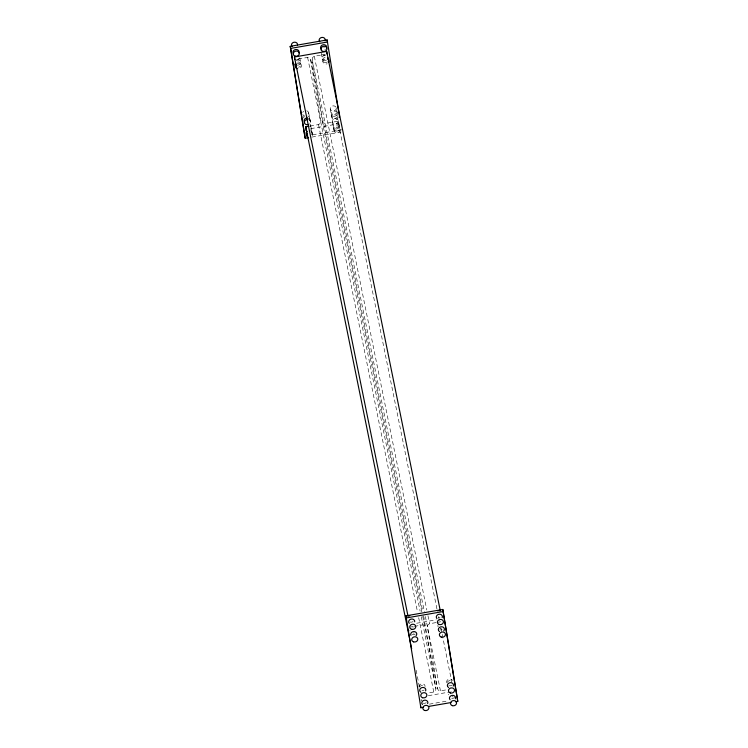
<?xml version="1.0" encoding="UTF-8"?>
<svg xmlns="http://www.w3.org/2000/svg" width="748" height="748" viewBox="0 0 748 748"><rect width="100%" height="100%" fill="white"/><g stroke="black" fill="none" stroke-linecap="round" stroke-linejoin="round"><path stroke-width="0.56" stroke-dasharray="3.74 2.81" d="M421.835 611.855L322.136 121.064L312.168 59.531L312.617 57.409L314.319 56.268L324.959 54.417M423.639 615.791L435.925 688.768L435.486 690.881L433.775 692.031L428.454 692.947M309.99 126.057L318.508 124.579L320.209 123.429L320.658 121.316L310.691 59.784L309.597 57.933L307.624 57.428L294.852 59.634M435.972 622.607L429.586 623.71L427.884 624.861L427.435 626.983L437.402 688.506L438.496 690.357L440.469 690.871L446.855 689.759M436.935 608.928L337.965 121.204L325.193 123.42L323.22 122.915L322.136 121.064M310.766 128.647L338.395 123.85L337.965 121.204M312.599 134.818L341.658 129.778M311.907 137.08L340.966 132.05M416.608 623.243L436.178 619.849M410.128 627.086L413.317 626.534M414.383 626.347L422.901 624.87L424.873 625.384L425.958 627.235M437.038 622.42L441.301 621.682M428.342 695.687L449.062 692.096M429.408 704.149L448.407 700.857M336.263 107.946A3.057 2.599 -11.5 0 1 332.103 110.956A3.057 2.599 -11.5 0 1 331.383 106.506A3.057 2.599 -11.5 0 1 336.263 107.946L337.535 114.192M338.32 120.643A3.057 2.599 -11.5 0 1 334.16 123.644A3.057 2.599 -11.5 0 1 333.44 119.203A3.057 2.599 -11.5 0 1 338.32 120.643L340.116 129.488A3.057 2.599 -11.5 0 1 335.964 132.499A3.057 2.599 -11.5 0 1 335.235 128.048A3.057 2.599 -11.5 0 1 340.116 129.488M438.599 616.586L439.721 622.663M440.918 628.021L451.811 682.148M321.191 53.099L322.986 61.944A3.057 2.599 -11.5 0 0 327.175 63.767M330.242 108.993L332.037 117.838M332.299 121.681L334.094 130.535M314.319 56.268L426.799 609.985M427.959 615.707L429.586 623.71M312.168 59.531L424.434 611.929M425.36 616.511L440.469 690.871M310.691 59.784L422.704 611.219M422.76 616.436L437.402 688.506M307.624 57.428L420.114 611.144M421.283 616.689L435.925 688.768M318.508 124.579L417.506 611.948M418.674 617.67L433.775 692.031M299.761 57.886L301.351 65.693A3.057 2.599 -11.5 0 1 297.956 68.835M308.606 112.733L310.401 121.587M310.663 125.43L312.458 134.285M416.122 670.217L419.572 687.739M303.005 115.865L303.426 117.95M454.485 697.351A3.057 2.599 -11.5 0 1 451.68 698.52M442.133 629.657A3.057 2.599 -11.5 0 1 439.805 629.797M438.132 626.478A3.057 2.599 -11.5 0 1 438.524 625.861M426.267 702.662A3.057 2.599 -11.5 0 1 423.256 703.176M421.386 700.53A3.057 2.599 -11.5 0 1 421.582 699.857M414.158 632.892A3.057 2.599 -11.5 0 1 413.392 633.117M409.96 631.069A3.057 2.599 -11.5 0 1 409.96 630.386M412.559 627.974A3.057 2.599 -11.5 0 1 413.354 627.927M440.105 617.1A3.057 2.599 -11.5 0 1 438.543 617.371M415.159 634.07A3.057 2.599 -11.5 0 1 412.148 634.594M419.011 686.963A3.057 2.599 -11.5 0 1 422.012 683.822A3.057 2.599 -11.5 0 1 425.042 686.599M424.209 689.965A3.057 2.599 -11.5 0 1 421.966 690.61M419.525 687.169A3.057 2.599 -11.5 0 1 424.742 686.262M452.923 696.687A3.057 2.599 -11.5 0 1 452.157 696.912M448.735 694.864A3.057 2.599 -11.5 0 1 448.725 694.181M450.567 691.994A3.057 2.599 -11.5 0 1 451.325 691.778M451.876 685.168A3.057 2.599 -11.5 0 1 448.856 685.692M447.182 682.372A3.057 2.599 -11.5 0 1 452.409 681.465M446.883 682.812A3.057 2.599 -11.5 0 1 448.51 679.296A3.057 2.599 -11.5 0 1 452.493 680.474M441.049 628.32A3.057 2.599 -11.5 0 1 440.254 628.367M437.627 626.272A3.057 2.599 -11.5 0 1 437.617 625.59M413.12 621.513A3.057 2.599 -11.5 0 1 410.11 622.037M421.283 700.306A3.057 2.599 -11.5 0 1 421.068 699.66M322.986 61.944A3.057 2.599 -11.5 0 1 326.371 58.802M297.601 62.084A3.057 2.599 -11.5 0 1 301.033 64.132A3.057 2.599 -11.5 0 1 298.433 67.227M311.28 132.62A3.057 2.599 -11.5 0 1 312.262 135.631M311.533 131.508A3.057 2.599 -11.5 0 1 311.551 134.696M310.28 130.76A3.057 2.599 -11.5 0 1 310.962 131.059M327.549 61.832A3.057 2.599 -11.5 0 1 322.743 60.719A3.057 2.599 -11.5 0 1 326.063 57.25M297.152 63.87A3.057 2.599 -11.5 0 1 301.351 65.693M338.068 116.791A3.057 2.599 -11.5 0 1 334.412 119.904A3.057 2.599 -11.5 0 1 332.477 116.062A3.057 2.599 -11.5 0 1 337.451 115.575M337.554 116.585A3.057 2.599 -11.5 0 1 332.897 117.941A3.057 2.599 -11.5 0 1 332.869 113.79A3.057 2.599 -11.5 0 1 337.535 114.584M308.531 119.624A3.057 2.599 -11.5 0 1 309.261 124.075M325.511 49.275A3.057 2.599 -11.5 0 1 324.828 49.649M308.223 118.062A3.057 2.599 -11.5 0 1 309.494 121.999M326.437 60.13A3.057 2.599 -11.5 0 1 322.248 58.307A3.057 2.599 -11.5 0 1 325.642 55.174M306.736 110.769A3.057 2.599 -11.5 0 1 307.456 115.22M304.445 115.744A3.057 2.599 -11.5 0 1 302.79 114.425M302.772 112.424A3.057 2.599 -11.5 0 1 303.725 111.293M296.414 60.233A3.057 2.599 -11.5 0 1 300.612 62.056A3.057 2.599 -11.5 0 1 297.218 65.198M324.408 47.573A3.057 2.599 -11.5 0 1 323.641 47.797M310.542 128.983A3.057 2.599 -11.5 0 1 311.523 132.003M307.793 115.987A3.057 2.599 -11.5 0 1 308.522 120.437M304.23 117.025A3.057 2.599 -11.5 0 1 304.782 116.51M309.485 123.766A3.057 2.599 -11.5 0 1 310.467 126.786M325.38 54.922A3.057 2.599 -11.5 0 1 321.799 54.314M299.359 58.204A3.057 2.599 -11.5 0 1 296.161 59.98M335.646 130.937A3.057 2.599 -11.5 0 0 339.807 127.927A3.057 2.599 -11.5 0 0 334.926 126.487A3.057 2.599 -11.5 0 0 335.646 130.937M335.226 128.862A3.057 2.599 -11.5 0 0 339.386 125.851A3.057 2.599 -11.5 0 0 334.506 124.411A3.057 2.599 -11.5 0 0 335.226 128.862M333.169 116.164A3.057 2.599 -11.5 0 0 337.329 113.154A3.057 2.599 -11.5 0 0 332.449 111.714A3.057 2.599 -11.5 0 0 333.169 116.164"/><path stroke-width="1.12" d="M290.224 46.329L327.11 39.934L327.531 42.01L290.645 48.405L290.224 46.329L304.782 136.173L305.203 138.249L308.55 137.669M294.852 59.634L294.431 56.988L326.661 51.406L440.31 610.845M306.166 129.441L305.736 126.795L308.924 126.244M423.125 707.384L420.89 707.767L405.921 615.847L442.797 609.461L457.776 701.381L455.541 701.764M443.218 611.537L406.342 617.932L405.921 615.847M428.716 706.411L451.072 702.54M457.776 701.381L442.797 609.461M294.431 56.988L408.071 616.436M305.736 126.795L411.671 648.834M420.47 705.691L420.89 707.767M327.11 39.934L339.611 117.109M326.661 51.406L327.091 54.052M290.645 48.405L305.203 138.249M436.935 618.568A3.057 2.599 -11.5 0 1 438.926 614.267A3.057 2.599 -11.5 0 1 442.161 617.661M450.081 699.717A3.057 2.599 -11.5 0 1 452.063 695.406A3.057 2.599 -11.5 0 1 455.298 698.81M409.072 616.025A3.057 2.599 -11.5 0 1 409.764 615.641M409.278 623.365A3.057 2.599 -11.5 0 1 410.876 619.148A3.057 2.599 -11.5 0 1 414.701 621.784M437.421 610.854A3.057 2.599 -11.5 0 1 439.749 610.714M438.571 630.555A3.057 2.599 -11.5 0 1 441.75 626.768A3.057 2.599 -11.5 0 1 443.798 630.835M439.534 631.574A3.057 2.599 -11.5 0 1 438.973 631.125M422.424 704.504A3.057 2.599 -11.5 0 1 424.406 700.203A3.057 2.599 -11.5 0 1 427.641 703.606M410.914 635.351A3.057 2.599 -11.5 0 1 414.093 631.564A3.057 2.599 -11.5 0 1 416.14 635.632M447.622 686.449A3.057 2.599 -11.5 0 1 450.408 682.662A3.057 2.599 -11.5 0 1 453.241 686.112M448.594 687.468A3.057 2.599 -11.5 0 1 448.024 687.019M420.928 692.265A3.057 2.599 -11.5 0 1 420.189 688.824A3.057 2.599 -11.5 0 1 424.153 687.674A3.057 2.599 -11.5 0 1 425.584 690.909M293.581 53.837A3.057 2.599 -11.5 0 1 295.572 49.527A3.057 2.599 -11.5 0 1 298.807 52.93M307.297 135.435A3.057 2.599 -11.5 0 1 307.26 131.283M292.103 46.544A3.057 2.599 -11.5 0 1 293.702 42.327A3.057 2.599 -11.5 0 1 297.526 44.974M321.247 49.041A3.057 2.599 -11.5 0 1 323.23 44.74A3.057 2.599 -11.5 0 1 326.465 48.143M304.67 122.289A3.057 2.599 -11.5 0 1 307.447 117.932M308.569 124.448A3.057 2.599 -11.5 0 1 304.38 122.625A3.057 2.599 -11.5 0 1 307.765 119.493M319.761 41.757A3.057 2.599 -11.5 0 1 321.752 37.447A3.057 2.599 -11.5 0 1 324.987 40.85M307.606 136.987A3.057 2.599 -11.5 0 1 307.017 133.359M327.83 59.232A3.057 2.599 -11.5 0 1 328.811 62.252M327.521 57.68A3.057 2.599 -11.5 0 1 328.699 60.027M297.19 68.704A3.057 2.599 -11.5 0 1 296.47 64.253M295.759 64.767A3.057 2.599 -11.5 0 1 295.198 64.319M306.867 133.359A3.057 2.599 -11.5 0 1 306.306 132.901M305.885 130.339A3.057 2.599 -11.5 0 1 306.278 129.722M295.619 66.394A3.057 2.599 -11.5 0 1 295.591 63.206M413.625 641.878A3.057 2.599 -11.5 0 0 417.786 638.876A3.057 2.599 -11.5 0 0 412.905 637.427A3.057 2.599 -11.5 0 0 413.625 641.878M439.254 624.533A3.057 2.599 -11.5 0 0 443.414 621.523A3.057 2.599 -11.5 0 0 438.534 620.083A3.057 2.599 -11.5 0 0 439.254 624.533M411.596 629.32A3.057 2.599 -11.5 0 0 415.748 626.319A3.057 2.599 -11.5 0 0 410.867 624.87A3.057 2.599 -11.5 0 0 411.596 629.32M422.676 697.772A3.057 2.599 -11.5 0 0 426.837 694.761A3.057 2.599 -11.5 0 0 421.956 693.321A3.057 2.599 -11.5 0 0 422.676 697.772M450.343 692.975A3.057 2.599 -11.5 0 0 454.504 689.974A3.057 2.599 -11.5 0 0 449.623 688.534A3.057 2.599 -11.5 0 0 450.343 692.975M441.283 637.09A3.057 2.599 -11.5 0 0 445.443 634.08A3.057 2.599 -11.5 0 0 440.563 632.64A3.057 2.599 -11.5 0 0 441.283 637.09M424.733 710.469A3.057 2.599 -11.5 0 0 428.894 707.458A3.057 2.599 -11.5 0 0 424.013 706.019A3.057 2.599 -11.5 0 0 424.733 710.469M452.4 705.673A3.057 2.599 -11.5 0 0 456.551 702.671A3.057 2.599 -11.5 0 0 451.67 701.222A3.057 2.599 -11.5 0 0 452.4 705.673M295.161 56.147A3.057 2.599 -11.5 0 0 299.312 53.136A3.057 2.599 -11.5 0 0 294.431 51.696A3.057 2.599 -11.5 0 0 295.161 56.147M322.818 51.35A3.057 2.599 -11.5 0 0 326.979 48.34A3.057 2.599 -11.5 0 0 322.098 46.9A3.057 2.599 -11.5 0 0 322.818 51.35"/></g></svg>
